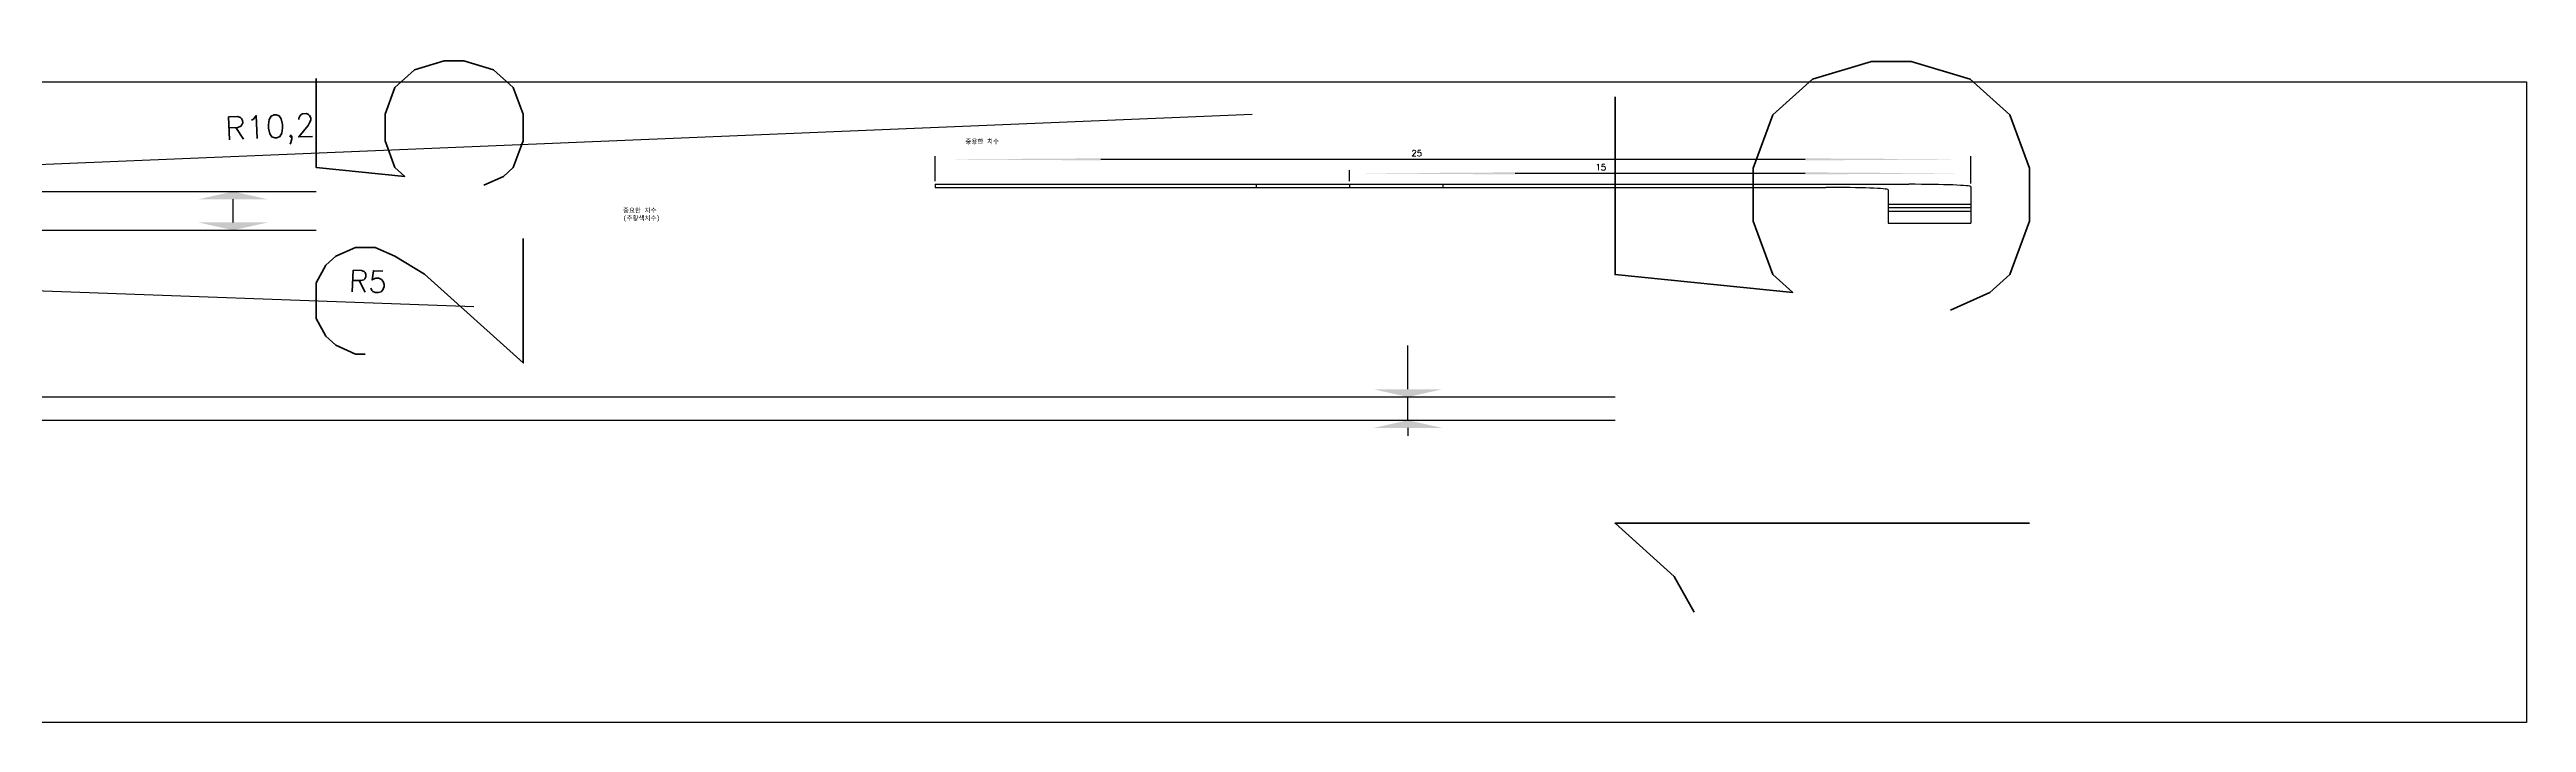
# Model space of a CAD drawing. Header units: millimetres. Extents: x 1501 to 1005769, y -4294 to 6793.
# Drawn here: x 634629 to 662562, y -2145 to 5440 of the extents above; entities that cross this region are included whole.
import ezdxf

# ---------------------------------------------------------------- set-up
doc = ezdxf.new("R2010")
doc.units = ezdxf.units.MM
doc.styles.get("Standard").update_dxf_attribs({"font": 'txt.shx', "bigfont": 'whgtxt.shx'})
doc.dimstyles.new('ISO-25', dxfattribs={"dimtxt": 10, "dimasz": 10, "dimexe": 5, "dimexo": 5, "dimgap": 5, "dimtad": 2, "dimtxsty": 'Standard', "dimcen": 2.5, "dimadec": 0, "dimazin": 0, "dimtfac": 1, "dimtmove": 0, "dimatfit": 3, "dimfxl": 1, "dimarcsym": 0})

# ---------------------------------------------------------------- blocks, each defined once
blk = doc.blocks.new('*D56')
at = {"color": 0, "lineweight": -2, "transparency": 16777216}
for p, q in [((1376.436, -98.833), (1376.436, -70.499)), ((1333.166, -103.833), (1381.436, -103.833)), ((1376.436, -118.833), (1376.436, -103.833)), ((1225.666, -118.833), (1381.436, -118.833)), ((1376.436, -123.833), (1376.436, -128.833))]:
    blk.add_line(p, q, dxfattribs=at)
at = {"color": 0, "transparency": 16777216}
for points in [[(1375.603, -98.833), (1377.269, -98.833), (1376.436, -103.833)], [(1375.603, -123.833), (1377.269, -123.833), (1376.436, -118.833)]]:
    blk.add_solid(points, dxfattribs=at)
at = {"layer": 'Defpoints', "color": 0, "transparency": 16777216}
for p in [(1328.166, -103.833), (1376.436, -103.833), (1220.666, -118.833)]:
    blk.add_point(p, dxfattribs=at)
at = {"color": 0, "transparency": 16777216, "insert": (1386.436, -82.166), "char_height": 10, "attachment_point": 5, "rotation": 90}
blk.add_mtext('15', dxfattribs=at)
blk = doc.blocks.new('*D65')
at = {"color": 0, "lineweight": -2, "transparency": 16777216}
for p, q in [((1375.025, 35.404), (1375.025, 42.449)), ((1390.025, 33.904), (1390.025, 42.449)), ((1386.025, 40.449), (1379.025, 40.449))]:
    blk.add_line(p, q, dxfattribs=at)
at = {"color": 0, "transparency": 16777216}
for points in [[(1379.025, 41.116), (1379.025, 39.782), (1375.025, 40.449)], [(1386.025, 41.116), (1386.025, 39.782), (1390.025, 40.449)]]:
    blk.add_solid(points, dxfattribs=at)
at = {"layer": 'Defpoints', "color": 0, "transparency": 16777216}
for p in [(1375.025, 40.449), (1375.025, 33.404), (1390.025, 31.904)]:
    blk.add_point(p, dxfattribs=at)
at = {"color": 0, "transparency": 16777216, "insert": (1381.092, 44.449), "char_height": 4, "attachment_point": 5}
blk.add_mtext('15', dxfattribs=at)
blk = doc.blocks.new('*D66')
at = {"color": 0, "lineweight": -2, "transparency": 16777216}
for p, q in [((1365.025, 35.404), (1365.025, 51.497)), ((1390.025, 33.904), (1390.025, 51.497)), ((1386.025, 49.497), (1369.025, 49.497))]:
    blk.add_line(p, q, dxfattribs=at)
at = {"color": 0, "transparency": 16777216}
for points in [[(1369.025, 50.164), (1369.025, 48.83), (1365.025, 49.497)], [(1386.025, 50.164), (1386.025, 48.83), (1390.025, 49.497)]]:
    blk.add_solid(points, dxfattribs=at)
at = {"layer": 'Defpoints', "color": 0, "transparency": 16777216}
for p in [(1365.025, 49.497), (1365.025, 33.404), (1390.025, 31.904)]:
    blk.add_point(p, dxfattribs=at)
at = {"color": 0, "transparency": 16777216, "insert": (1376.65, 53.497), "char_height": 4, "attachment_point": 5}
blk.add_mtext('25', dxfattribs=at)
blk = doc.blocks.new('*D72')
at = {"color": 0, "lineweight": -2, "transparency": 16777216}
for p, q in [((1320.652, 28.782), (1350.084, 28.782)), ((1348.084, 8.784), (1348.084, 23.782)), ((1330.652, 3.784), (1350.084, 3.784))]:
    blk.add_line(p, q, dxfattribs=at)
at = {"color": 0, "transparency": 16777216}
for points in [[(1347.251, 23.782), (1348.918, 23.782), (1348.084, 28.782)], [(1347.251, 8.784), (1348.918, 8.784), (1348.084, 3.784)]]:
    blk.add_solid(points, dxfattribs=at)
at = {"layer": 'Defpoints', "color": 0, "transparency": 16777216}
for p in [(1318.652, 28.782), (1348.084, 28.782), (1328.652, 3.784)]:
    blk.add_point(p, dxfattribs=at)
at = {"color": 0, "transparency": 16777216, "insert": (1352.584, 15.616), "char_height": 5, "attachment_point": 5, "rotation": 90}
blk.add_mtext('25', dxfattribs=at)
blk = doc.blocks.new('*D75')
at = {"color": 0, "lineweight": -2, "transparency": 16777216}
for p, q in [((1372.676, 78.408), (1328.66, 29.846)), ((1318.452, 18.584), (1325.302, 26.141))]:
    blk.add_line(p, q, dxfattribs=at)
at = {"color": 0, "transparency": 16777216}
blk.add_solid([(1328.043, 30.406), (1329.278, 29.286), (1325.302, 26.141)], dxfattribs=at)
at = {"layer": 'Defpoints', "color": 0, "transparency": 16777216}
for p in [(1325.302, 26.141), (1318.452, 18.584)]:
    blk.add_point(p, dxfattribs=at)
at = {"color": 0, "transparency": 16777216, "insert": (1348.979, 68.395), "char_height": 10, "attachment_point": 5, "rotation": 47.81129}
blk.add_mtext('R10,2', dxfattribs=at)
blk = doc.blocks.new('*D76')
at = {"color": 0, "lineweight": -2, "transparency": 16777216}
for p, q in [((1323.652, -16.216), (1327.23, -19.709)), ((1353.894, -45.734), (1330.809, -23.201))]:
    blk.add_line(p, q, dxfattribs=at)
at = {"color": 0, "transparency": 16777216}
blk.add_solid([(1331.391, -22.605), (1330.226, -23.797), (1327.23, -19.709)], dxfattribs=at)
at = {"layer": 'Defpoints', "color": 0, "transparency": 16777216}
for p in [(1323.652, -16.216), (1327.23, -19.709)]:
    blk.add_point(p, dxfattribs=at)
at = {"color": 0, "transparency": 16777216, "insert": (1351.338, -29.265), "char_height": 10, "attachment_point": 5, "rotation": 315.69388}
blk.add_mtext('R5', dxfattribs=at)
blk = doc.blocks.new('가람160527-731MAR싱글휴지걸이 브라켓')
for p, q in [((1365.025, 33.404), (1388.525, 33.404)), ((1365.025, 33.404), (1365.025, 31.404)), ((1390.025, 31.904), (1390.025, 8.404)), ((1365.025, 31.404), (1386.525, 31.404)), ((1388.025, 29.904), (1388.025, 8.404)), ((1388.025, 8.404), (1390.025, 8.404))]:
    blk.add_line(p, q)
at = {"color": 6}
for p, q in [((1372.775, 33.404), (1372.775, 31.404)), ((1375.025, 33.404), (1375.025, 31.404)), ((1377.275, 33.404), (1377.275, 31.404)), ((1388.025, 20.654), (1390.025, 20.654)), ((1388.025, 18.404), (1390.025, 18.404)), ((1388.025, 16.154), (1390.025, 16.154))]:
    blk.add_line(p, q, dxfattribs=at)
blk.add_lwpolyline([(1014.995, 99.505), (1403.431, 99.505), (1403.431, -313.833), (1014.995, -313.833)], close=True, dxfattribs=at)
for centre in [(1388.525, 31.904), (1386.525, 29.904)]:
    blk.add_arc(centre, 1.5, 0, 90)
at = {"char_height": 3, "width": 93.4132, "attachment_point": 1}
for s, insert in [('{\\fGulimChe|b0|i0|c129|p49;중용한 치수}', (1365.757, 62.569)), ('{\\fGulimChe|b0|i0|c129|p49;중요한 치수\\P(주황색치수)}', (1357.492, 18.131))]:
    blk.add_mtext(s, dxfattribs=dict(at, insert=insert))
at = {"color": 5}
for center, mpoint, picture, middle in [((1318.452, 18.584), (1325.302, 26.141), '*D75', (1357.006, 61.119)), ((1323.652, -16.216), (1327.23, -19.709), '*D76', (1344.353, -36.421))]:
    dim = blk.add_radius_dim(center=center, mpoint=mpoint, dimstyle='ISO-25', dxfattribs=at)
    dim.commit()
    dim.dimension.update_dxf_attribs({"geometry": picture, "text_midpoint": middle, "dimtype": 164})
at = {"color": 6}
for base, p2, picture, middle in [((1365.025, 49.497), (1365.025, 33.404), '*D66', (1376.65, 49.497)), ((1375.025, 40.449), (1375.025, 33.404), '*D65', (1381.092, 40.449))]:
    dim = blk.add_linear_dim(base=base, p1=(1390.025, 31.904), p2=p2, dimstyle='ISO-25', override={"dimtxt": 4, "dimasz": 4, "dimexe": 2, "dimexo": 2, "dimgap": 2}, dxfattribs=at)
    dim.commit()
    dim.dimension.update_dxf_attribs({"geometry": picture, "text_midpoint": middle, "dimtype": 160})
dim = blk.add_linear_dim(base=(1348.084, 28.782), p1=(1328.652, 3.784), p2=(1318.652, 28.782), angle=90, dimstyle='ISO-25', override={"dimtxt": 5, "dimasz": 5, "dimexe": 2, "dimexo": 2, "dimgap": 2}, dxfattribs=at)
dim.commit()
dim.dimension.update_dxf_attribs({"geometry": '*D72', "text_midpoint": (1348.084, 15.616), "dimtype": 160})
at = {"color": 5}
dim = blk.add_linear_dim(base=(1376.436, -103.833), p1=(1220.666, -118.833), p2=(1328.166, -103.833), angle=90, dimstyle='ISO-25', dxfattribs=at)
dim.commit()
dim.dimension.update_dxf_attribs({"geometry": '*D56', "text_midpoint": (1386.436, -82.166)})

msp = doc.modelspace()

# ---------------------------------------------------------------- block references
at = {"color": 5, "lineweight": -3, "xscale": 467.2848078587122, "yscale": 17.47005447035554, "zscale": 467.2848078587122}
msp.add_blockref('가람160527-731MAR싱글휴지걸이 브라켓', (6760.217, 3337.708), dxfattribs=at)

doc.saveas('drawing.dxf')
